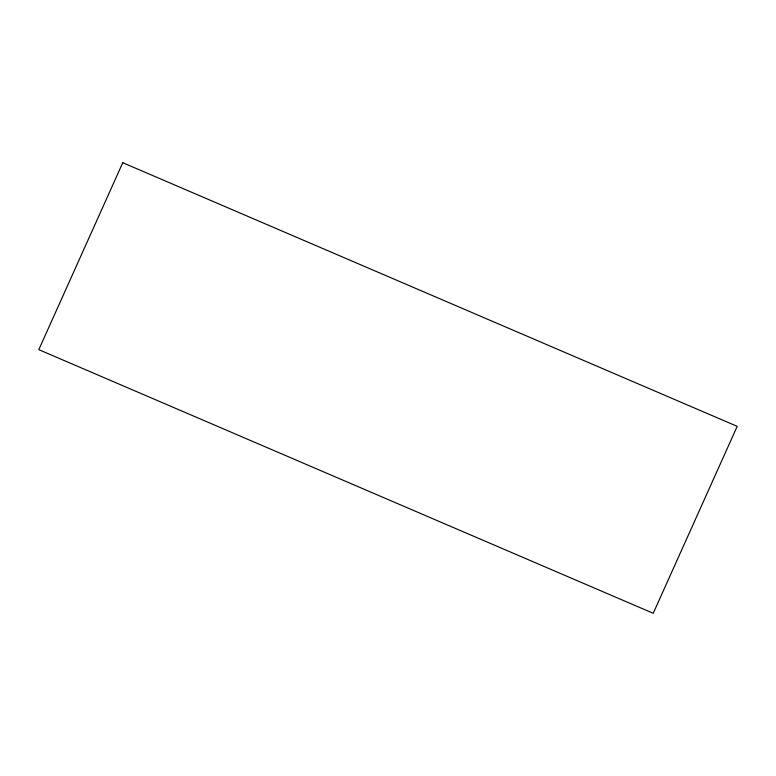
<?xml version="1.0" encoding="UTF-8"?>
<svg xmlns="http://www.w3.org/2000/svg" width="776" height="776" viewBox="0 0 776 776"><rect width="100%" height="100%" fill="white"/><g stroke="black" fill="none" stroke-linecap="round" stroke-linejoin="round"><path stroke-width="1.16" d="M122.773 162.708L38.8 349.656L653.227 613.292L737.2 426.344L122.773 162.708"/></g></svg>
